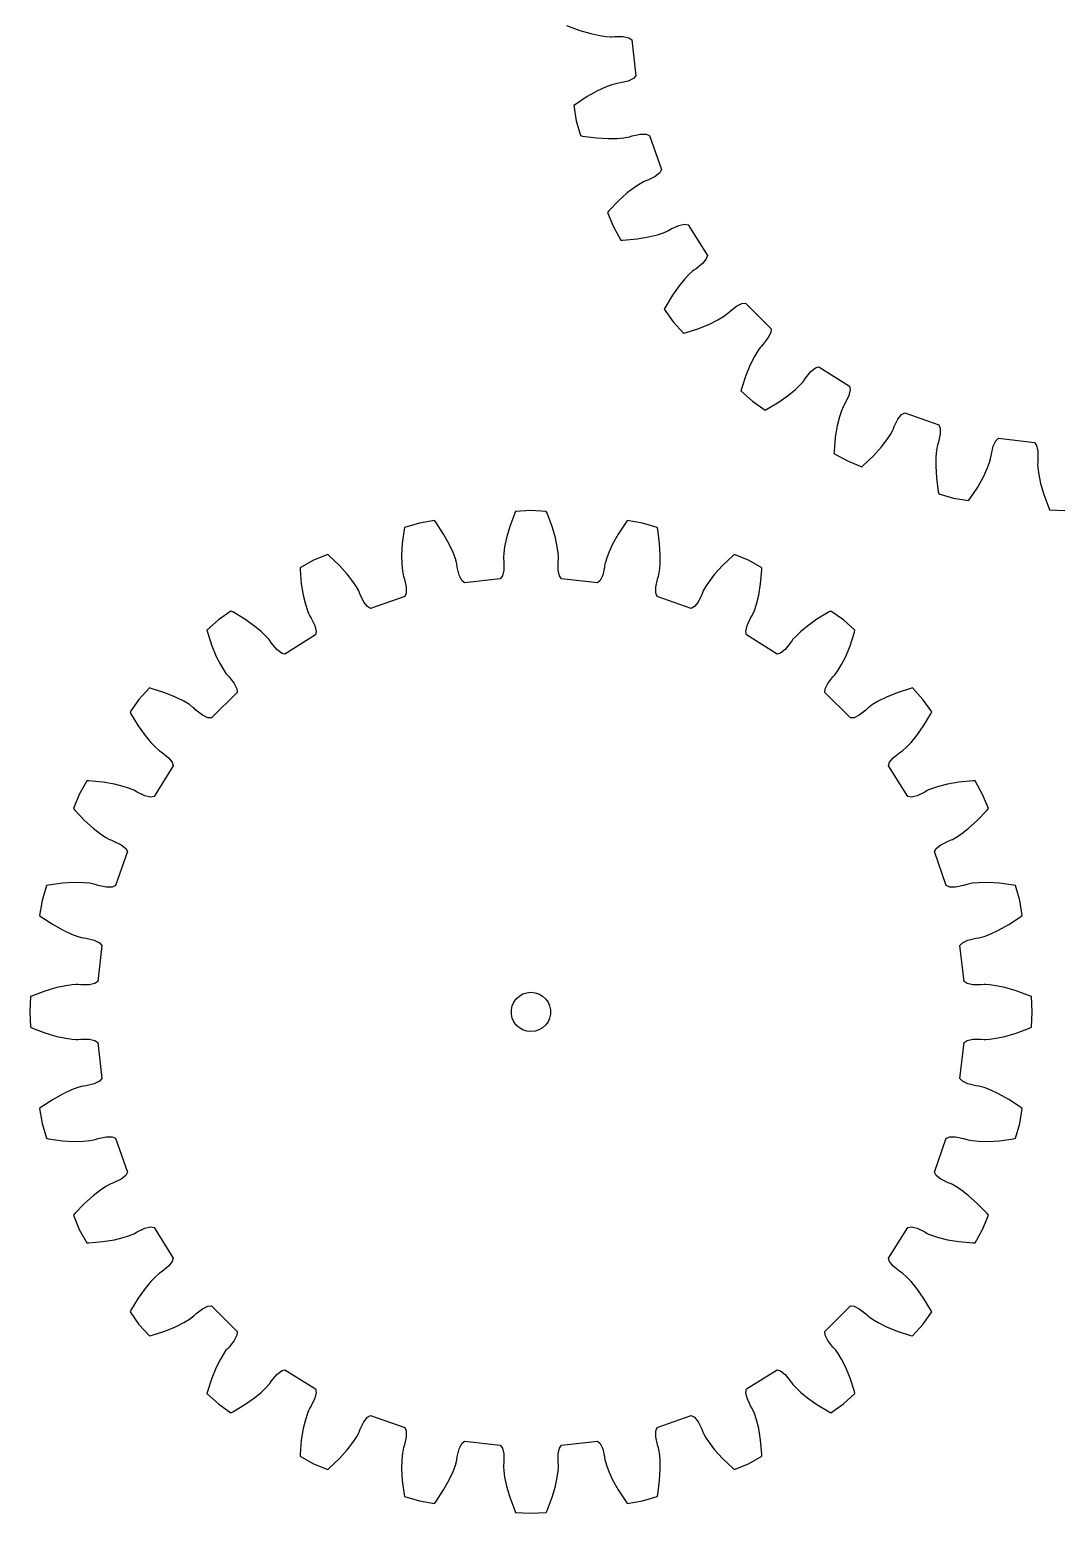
# Model space of a CAD drawing. Extents: x 0 to 158, y 0 to 229.
# Drawn here: x 0 to 78.3, y 0 to 113 of the extents above; entities that cross this region are included whole.
import ezdxf

# ---------------------------------------------------------------- set-up
doc = ezdxf.new("R2010")
doc.units = 0

msp = doc.modelspace()

# ---------------------------------------------------------------- linework, layer by layer
for p, q in [((40.9, 113.35), (41.92, 112.98)), ((41.92, 112.98), (42.77, 112.73)), ((42.77, 112.73), (43.45, 112.59)), ((43.45, 112.59), (43.94, 112.52)), ((43.94, 112.52), (44.25, 112.5)), ((44.25, 112.5), (44.37, 112.5)), ((44.37, 112.5), (44.6, 112.52)), ((44.6, 112.52), (45.23, 112.52)), ((45.23, 112.52), (45.66, 112.42)), ((45.66, 112.42), (45.89, 112.26)), ((45.89, 112.26), (46.2, 109.52)), ((43.89, 108.66), (43.26, 108.37)), ((44.36, 108.84), (43.89, 108.66)), ((44.66, 108.92), (44.36, 108.84)), ((44.77, 108.94), (44.66, 108.92)), ((45, 108.98), (44.77, 108.94)), ((45.61, 109.12), (45, 108.98)), ((46.01, 109.32), (45.61, 109.12)), ((46.2, 109.52), (46.01, 109.32)), ((42.48, 107.94), (41.58, 107.34)), ((43.26, 108.37), (42.48, 107.94)), ((41.58, 107.34), (41.46, 107.25)), ((41.46, 107.25), (41.65, 106.09)), ((41.65, 106.09), (41.98, 104.96)), ((41.98, 104.96), (42.13, 104.93)), ((42.13, 104.93), (43.2, 104.79)), ((43.2, 104.79), (44.09, 104.74)), ((44.09, 104.74), (44.78, 104.75)), ((44.78, 104.75), (45.28, 104.79)), ((45.28, 104.79), (45.59, 104.84)), ((45.59, 104.84), (45.7, 104.87)), ((45.7, 104.87), (45.92, 104.94)), ((45.92, 104.94), (46.54, 105.08)), ((46.54, 105.08), (46.98, 105.08)), ((46.98, 105.08), (47.24, 104.97)), ((47.24, 104.97), (48.15, 102.38)), ((47.66, 101.85), (47.1, 101.57)), ((48.01, 102.13), (47.66, 101.85)), ((48.15, 102.38), (48.01, 102.13)), ((46.09, 101.02), (45.54, 100.6)), ((46.51, 101.3), (46.09, 101.02)), ((46.78, 101.44), (46.51, 101.3)), ((46.88, 101.49), (46.78, 101.44)), ((47.1, 101.57), (46.88, 101.49)), ((44.88, 100), (44.13, 99.22)), ((45.54, 100.6), (44.88, 100)), ((44.13, 99.22), (44.03, 99.1)), ((44.03, 99.1), (44.48, 98.02)), ((44.48, 98.02), (45.05, 96.99)), ((46.28, 97.09), (47.15, 97.24)), ((47.15, 97.24), (47.83, 97.4)), ((47.83, 97.4), (48.31, 97.56)), ((48.31, 97.56), (48.59, 97.68)), ((48.59, 97.68), (48.69, 97.73)), ((48.69, 97.73), (48.89, 97.85)), ((48.89, 97.85), (49.46, 98.12)), ((49.46, 98.12), (49.9, 98.22)), ((49.9, 98.22), (50.17, 98.17)), ((50.17, 98.17), (51.64, 95.84)), ((45.05, 96.99), (45.2, 96.99)), ((45.2, 96.99), (46.28, 97.09)), ((51.28, 95.22), (50.79, 94.82)), ((51.56, 95.57), (51.28, 95.22)), ((51.64, 95.84), (51.56, 95.57)), ((49.93, 94.06), (49.49, 93.52)), ((50.28, 94.42), (49.93, 94.06)), ((50.51, 94.63), (50.28, 94.42)), ((50.6, 94.7), (50.51, 94.63)), ((50.79, 94.82), (50.6, 94.7)), ((48.98, 92.8), (48.42, 91.87)), ((49.49, 93.52), (48.98, 92.8)), ((48.42, 91.87), (48.35, 91.73)), ((48.35, 91.73), (49.03, 90.78)), ((53.2, 91.43), (53.37, 91.59)), ((53.37, 91.59), (53.87, 91.98)), ((53.87, 91.98), (54.27, 92.17)), ((54.27, 92.17), (54.55, 92.19)), ((54.55, 92.19), (56.49, 90.25)), ((49.03, 90.78), (49.81, 89.9)), ((50.99, 90.27), (51.81, 90.61)), ((51.81, 90.61), (52.43, 90.92)), ((52.43, 90.92), (52.86, 91.18)), ((52.86, 91.18), (53.11, 91.36)), ((53.11, 91.36), (53.2, 91.43)), ((49.81, 89.9), (49.96, 89.94)), ((49.96, 89.94), (50.99, 90.27)), ((56.28, 89.57), (55.89, 89.07)), ((56.48, 89.97), (56.28, 89.57)), ((56.49, 90.25), (56.48, 89.97)), ((55.48, 88.56), (55.23, 88.13)), ((55.66, 88.81), (55.48, 88.56)), ((55.73, 88.9), (55.66, 88.81)), ((55.89, 89.07), (55.73, 88.9)), ((54.91, 87.51), (54.58, 86.69)), ((55.23, 88.13), (54.91, 87.51)), ((59.53, 86.98), (59.88, 87.26)), ((59.88, 87.26), (60.14, 87.34)), ((60.14, 87.34), (62.47, 85.87)), ((54.58, 86.69), (54.24, 85.66)), ((58.36, 85.63), (58.72, 85.97)), ((58.72, 85.97), (58.93, 86.2)), ((58.93, 86.2), (59, 86.29)), ((59, 86.29), (59.13, 86.49)), ((59.13, 86.49), (59.53, 86.98)), ((54.24, 85.66), (54.2, 85.51)), ((54.2, 85.51), (55.08, 84.73)), ((57.1, 84.67), (57.83, 85.19)), ((57.83, 85.19), (58.36, 85.63)), ((62.42, 85.16), (62.15, 84.59)), ((62.52, 85.6), (62.42, 85.16)), ((62.47, 85.87), (62.52, 85.6)), ((55.08, 84.73), (56.04, 84.05)), ((56.04, 84.05), (56.17, 84.12)), ((56.17, 84.12), (57.1, 84.67)), ((61.86, 84), (61.71, 83.53)), ((61.98, 84.29), (61.86, 84)), ((62.03, 84.39), (61.98, 84.29)), ((62.15, 84.59), (62.03, 84.39)), ((66.16, 83.36), (66.43, 83.71)), ((66.43, 83.71), (66.68, 83.85)), ((66.68, 83.85), (69.28, 82.94)), ((61.54, 82.85), (61.39, 81.98)), ((61.71, 83.53), (61.54, 82.85)), ((65.75, 82.47), (65.79, 82.58)), ((65.79, 82.58), (65.88, 82.79)), ((65.88, 82.79), (66.16, 83.36)), ((69.28, 82.94), (69.38, 82.68)), ((69.38, 82.68), (69.38, 82.23)), ((61.39, 81.98), (61.3, 80.9)), ((64.9, 81.24), (65.32, 81.79)), ((65.32, 81.79), (65.6, 82.2)), ((65.6, 82.2), (65.75, 82.47)), ((69.17, 81.39), (69.15, 81.28)), ((69.25, 81.62), (69.17, 81.39)), ((69.38, 82.23), (69.25, 81.62)), ((73.43, 81.31), (73.62, 81.71)), ((73.62, 81.71), (73.83, 81.9)), ((73.83, 81.9), (76.56, 81.59)), ((76.56, 81.59), (76.72, 81.36)), ((61.3, 80.9), (61.29, 80.74)), ((61.29, 80.74), (62.32, 80.18)), ((63.52, 79.83), (64.31, 80.57)), ((64.31, 80.57), (64.9, 81.24)), ((69.05, 80.48), (69.04, 79.79)), ((69.1, 80.98), (69.05, 80.48)), ((69.15, 81.28), (69.1, 80.98)), ((73.14, 80.06), (73.22, 80.35)), ((73.22, 80.35), (73.25, 80.46)), ((73.25, 80.46), (73.28, 80.7)), ((73.28, 80.7), (73.43, 81.31)), ((76.72, 81.36), (76.82, 80.93)), ((76.83, 80.3), (76.81, 80.06)), ((76.82, 80.93), (76.83, 80.3)), ((62.32, 80.18), (63.41, 79.73)), ((63.41, 79.73), (63.52, 79.83)), ((69.04, 79.79), (69.09, 78.9)), ((72.67, 78.96), (72.96, 79.59)), ((72.96, 79.59), (73.14, 80.06)), ((76.81, 80.06), (76.8, 79.95)), ((76.8, 79.95), (76.82, 79.64)), ((76.82, 79.64), (76.89, 79.15)), ((76.89, 79.15), (77.03, 78.47)), ((69.09, 78.9), (69.23, 77.83)), ((71.65, 77.28), (72.24, 78.18)), ((72.24, 78.18), (72.67, 78.96)), ((77.03, 78.47), (77.28, 77.61)), ((69.23, 77.83), (69.27, 77.68)), ((69.27, 77.68), (70.39, 77.35)), ((70.39, 77.35), (71.55, 77.16)), ((71.55, 77.16), (71.65, 77.28)), ((77.28, 77.61), (77.66, 76.6)), ((36.96, 76.19), (36.58, 75.18)), ((37.03, 76.33), (36.96, 76.19)), ((38.2, 76.39), (37.03, 76.33)), ((39.37, 76.33), (38.2, 76.39)), ((39.43, 76.19), (39.37, 76.33)), ((39.81, 75.18), (39.43, 76.19)), ((77.66, 76.6), (77.72, 76.46)), ((77.72, 76.46), (78.89, 76.39)), ((28.54, 74.96), (28.39, 73.89)), ((28.57, 75.11), (28.54, 74.96)), ((29.7, 75.44), (28.57, 75.11)), ((30.85, 75.63), (29.7, 75.44)), ((30.95, 75.51), (30.85, 75.63)), ((31.54, 74.61), (30.95, 75.51)), ((31.97, 73.83), (31.54, 74.61)), ((36.58, 75.18), (36.33, 74.32)), ((40.06, 74.32), (39.81, 75.18)), ((44.85, 74.61), (44.42, 73.83)), ((45.45, 75.51), (44.85, 74.61)), ((45.54, 75.63), (45.45, 75.51)), ((46.7, 75.44), (45.54, 75.63)), ((47.82, 75.11), (46.7, 75.44)), ((47.86, 74.96), (47.82, 75.11)), ((48, 73.89), (47.86, 74.96)), ((28.39, 73.89), (28.34, 73)), ((32.27, 73.2), (31.97, 73.83)), ((36.19, 73.64), (36.12, 73.15)), ((36.33, 74.32), (36.19, 73.64)), ((40.2, 73.64), (40.06, 74.32)), ((40.27, 73.15), (40.2, 73.64)), ((44.42, 73.83), (44.13, 73.2)), ((48.05, 73), (48, 73.89)), ((21.62, 72.61), (20.6, 72.04)), ((22.71, 73.06), (21.62, 72.61)), ((22.83, 72.96), (22.71, 73.06)), ((23.61, 72.21), (22.83, 72.96)), ((28.34, 73), (28.35, 72.31)), ((32.44, 72.73), (32.27, 73.2)), ((32.53, 72.44), (32.44, 72.73)), ((32.55, 72.33), (32.53, 72.44)), ((36.12, 73.15), (36.11, 72.84)), ((36.11, 72.84), (36.11, 72.73)), ((36.11, 72.73), (36.13, 72.49)), ((36.13, 72.49), (36.12, 71.86)), ((40.26, 72.49), (40.29, 72.73)), ((40.27, 71.86), (40.26, 72.49)), ((40.29, 72.84), (40.27, 73.15)), ((40.29, 72.73), (40.29, 72.84)), ((43.87, 72.44), (43.84, 72.33)), ((43.95, 72.73), (43.87, 72.44)), ((44.13, 73.2), (43.95, 72.73)), ((48.04, 72.31), (48.05, 73)), ((53.57, 72.96), (52.79, 72.21)), ((53.69, 73.06), (53.57, 72.96)), ((54.77, 72.61), (53.69, 73.06)), ((55.8, 72.04), (54.77, 72.61)), ((20.6, 72.04), (20.6, 71.89)), ((20.6, 71.89), (20.7, 70.81)), ((24.2, 71.55), (23.61, 72.21)), ((24.63, 71), (24.2, 71.55)), ((28.35, 72.31), (28.4, 71.81)), ((28.4, 71.81), (28.45, 71.51)), ((28.45, 71.51), (28.48, 71.4)), ((28.48, 71.4), (28.55, 71.17)), ((32.58, 72.09), (32.55, 72.33)), ((32.73, 71.48), (32.58, 72.09)), ((32.92, 71.08), (32.73, 71.48)), ((36.02, 71.43), (35.86, 71.2)), ((36.12, 71.86), (36.02, 71.43)), ((40.37, 71.43), (40.27, 71.86)), ((40.53, 71.2), (40.37, 71.43)), ((43.67, 71.48), (43.47, 71.08)), ((43.81, 72.09), (43.67, 71.48)), ((43.84, 72.33), (43.81, 72.09)), ((47.84, 71.17), (47.92, 71.4)), ((47.92, 71.4), (47.94, 71.51)), ((47.94, 71.51), (48, 71.81)), ((48, 71.81), (48.04, 72.31)), ((52.19, 71.55), (51.77, 71)), ((52.79, 72.21), (52.19, 71.55)), ((55.7, 70.81), (55.8, 71.89)), ((55.8, 71.89), (55.8, 72.04)), ((20.7, 70.81), (20.84, 69.94)), ((24.9, 70.58), (24.63, 71)), ((25.05, 70.32), (24.9, 70.58)), ((25.1, 70.21), (25.05, 70.32)), ((25.18, 69.99), (25.1, 70.21)), ((28.55, 71.17), (28.68, 70.56)), ((28.68, 70.11), (28.58, 69.85)), ((28.68, 70.56), (28.68, 70.11)), ((33.13, 70.89), (32.92, 71.08)), ((35.86, 71.2), (33.13, 70.89)), ((43.27, 70.89), (40.53, 71.2)), ((43.47, 71.08), (43.27, 70.89)), ((47.71, 70.56), (47.84, 71.17)), ((47.71, 70.11), (47.71, 70.56)), ((47.82, 69.85), (47.71, 70.11)), ((51.3, 70.21), (51.21, 69.99)), ((51.34, 70.32), (51.3, 70.21)), ((51.49, 70.58), (51.34, 70.32)), ((51.77, 71), (51.49, 70.58)), ((55.55, 69.94), (55.7, 70.81)), ((20.84, 69.94), (21.01, 69.26)), ((21.01, 69.26), (21.17, 68.79)), ((25.46, 69.43), (25.18, 69.99)), ((25.74, 69.08), (25.46, 69.43)), ((25.98, 68.94), (25.74, 69.08)), ((28.58, 69.85), (25.98, 68.94)), ((50.41, 68.94), (47.82, 69.85)), ((50.66, 69.08), (50.41, 68.94)), ((50.93, 69.43), (50.66, 69.08)), ((51.21, 69.99), (50.93, 69.43)), ((55.23, 68.79), (55.38, 69.26)), ((55.38, 69.26), (55.55, 69.94)), ((14.38, 68.06), (13.51, 67.28)), ((15.34, 68.74), (14.38, 68.06)), ((15.48, 68.67), (15.34, 68.74)), ((16.4, 68.12), (15.48, 68.67)), ((17.13, 67.6), (16.4, 68.12)), ((21.17, 68.79), (21.28, 68.5)), ((21.28, 68.5), (21.33, 68.4)), ((21.33, 68.4), (21.45, 68.2)), ((21.45, 68.2), (21.72, 67.63)), ((54.67, 67.63), (54.94, 68.2)), ((54.94, 68.2), (55.06, 68.4)), ((55.06, 68.4), (55.11, 68.5)), ((55.11, 68.5), (55.23, 68.79)), ((59.99, 68.12), (59.26, 67.6)), ((60.92, 68.67), (59.99, 68.12)), ((61.06, 68.74), (60.92, 68.67)), ((62.01, 68.06), (61.06, 68.74)), ((62.89, 67.28), (62.01, 68.06)), ((13.51, 67.28), (13.54, 67.13)), ((13.54, 67.13), (13.88, 66.1)), ((17.67, 67.16), (17.13, 67.6)), ((18.03, 66.81), (17.67, 67.16)), ((18.23, 66.59), (18.03, 66.81)), ((21.78, 66.92), (19.45, 65.45)), ((21.72, 67.63), (21.82, 67.19)), ((21.82, 67.19), (21.78, 66.92)), ((54.57, 67.19), (54.67, 67.63)), ((54.62, 66.92), (54.57, 67.19)), ((56.95, 65.45), (54.62, 66.92)), ((58.37, 66.81), (58.16, 66.59)), ((58.73, 67.16), (58.37, 66.81)), ((59.26, 67.6), (58.73, 67.16)), ((62.52, 66.1), (62.85, 67.13)), ((62.85, 67.13), (62.89, 67.28)), ((13.88, 66.1), (14.22, 65.28)), ((18.3, 66.5), (18.23, 66.59)), ((18.43, 66.3), (18.3, 66.5)), ((18.83, 65.81), (18.43, 66.3)), ((19.18, 65.53), (18.83, 65.81)), ((57.56, 65.81), (57.22, 65.53)), ((57.96, 66.3), (57.56, 65.81)), ((58.09, 66.5), (57.96, 66.3)), ((58.16, 66.59), (58.09, 66.5)), ((62.18, 65.28), (62.52, 66.1)), ((14.22, 65.28), (14.53, 64.66)), ((14.53, 64.66), (14.79, 64.23)), ((19.45, 65.45), (19.18, 65.53)), ((57.22, 65.53), (56.95, 65.45)), ((61.61, 64.23), (61.87, 64.66)), ((61.87, 64.66), (62.18, 65.28)), ((14.79, 64.23), (14.96, 63.98)), ((14.96, 63.98), (15.04, 63.89)), ((15.04, 63.89), (15.2, 63.72)), ((15.2, 63.72), (15.59, 63.22)), ((60.81, 63.22), (61.2, 63.72)), ((61.2, 63.72), (61.36, 63.89)), ((61.36, 63.89), (61.43, 63.98)), ((61.43, 63.98), (61.61, 64.23)), ((9.12, 62.89), (8.33, 62.01)), ((9.27, 62.85), (9.12, 62.89)), ((10.29, 62.52), (9.27, 62.85)), ((11.11, 62.18), (10.29, 62.52)), ((11.74, 61.87), (11.11, 62.18)), ((15.8, 62.54), (13.85, 60.6)), ((15.59, 63.22), (15.78, 62.82)), ((15.78, 62.82), (15.8, 62.54)), ((60.6, 62.54), (60.61, 62.82)), ((62.54, 60.6), (60.6, 62.54)), ((60.61, 62.82), (60.81, 63.22)), ((65.28, 62.18), (64.66, 61.87)), ((66.1, 62.52), (65.28, 62.18)), ((67.13, 62.85), (66.1, 62.52)), ((67.28, 62.89), (67.13, 62.85)), ((68.06, 62.01), (67.28, 62.89)), ((8.33, 62.01), (7.65, 61.06)), ((7.65, 61.06), (7.72, 60.92)), ((12.17, 61.61), (11.74, 61.87)), ((12.42, 61.43), (12.17, 61.61)), ((12.5, 61.36), (12.42, 61.43)), ((12.67, 61.2), (12.5, 61.36)), ((13.17, 60.81), (12.67, 61.2)), ((63.72, 61.2), (63.22, 60.81)), ((63.89, 61.36), (63.72, 61.2)), ((63.98, 61.43), (63.89, 61.36)), ((64.23, 61.61), (63.98, 61.43)), ((64.66, 61.87), (64.23, 61.61)), ((68.74, 61.06), (68.06, 62.01)), ((68.67, 60.92), (68.74, 61.06)), ((7.72, 60.92), (8.28, 59.99)), ((8.28, 59.99), (8.79, 59.26)), ((13.57, 60.61), (13.17, 60.81)), ((13.85, 60.6), (13.57, 60.61)), ((62.82, 60.61), (62.54, 60.6)), ((63.22, 60.81), (62.82, 60.61)), ((67.6, 59.26), (68.12, 59.99)), ((68.12, 59.99), (68.67, 60.92)), ((8.79, 59.26), (9.23, 58.73)), ((67.16, 58.73), (67.6, 59.26)), ((9.23, 58.73), (9.58, 58.37)), ((9.58, 58.37), (9.81, 58.16)), ((9.81, 58.16), (9.9, 58.09)), ((9.9, 58.09), (10.09, 57.96)), ((10.09, 57.96), (10.58, 57.56)), ((65.81, 57.56), (66.3, 57.96)), ((66.3, 57.96), (66.5, 58.09)), ((66.5, 58.09), (66.59, 58.16)), ((66.59, 58.16), (66.81, 58.37)), ((66.81, 58.37), (67.16, 58.73)), ((10.94, 56.95), (9.48, 54.62)), ((10.58, 57.56), (10.86, 57.22)), ((10.86, 57.22), (10.94, 56.95)), ((65.45, 56.95), (65.53, 57.22)), ((66.92, 54.62), (65.45, 56.95)), ((65.53, 57.22), (65.81, 57.56)), ((4.35, 55.8), (3.78, 54.77)), ((4.5, 55.8), (4.35, 55.8)), ((5.58, 55.7), (4.5, 55.8)), ((6.46, 55.55), (5.58, 55.7)), ((7.13, 55.38), (6.46, 55.55)), ((69.94, 55.55), (69.26, 55.38)), ((70.81, 55.7), (69.94, 55.55)), ((71.89, 55.8), (70.81, 55.7)), ((72.04, 55.8), (71.89, 55.8)), ((72.61, 54.77), (72.04, 55.8)), ((3.78, 54.77), (3.33, 53.69)), ((7.61, 55.23), (7.13, 55.38)), ((7.89, 55.11), (7.61, 55.23)), ((7.99, 55.06), (7.89, 55.11)), ((8.19, 54.94), (7.99, 55.06)), ((8.77, 54.67), (8.19, 54.94)), ((9.2, 54.57), (8.77, 54.67)), ((9.48, 54.62), (9.2, 54.57)), ((67.19, 54.57), (66.92, 54.62)), ((67.63, 54.67), (67.19, 54.57)), ((68.2, 54.94), (67.63, 54.67)), ((68.4, 55.06), (68.2, 54.94)), ((68.5, 55.11), (68.4, 55.06)), ((68.79, 55.23), (68.5, 55.11)), ((69.26, 55.38), (68.79, 55.23)), ((73.06, 53.69), (72.61, 54.77)), ((3.33, 53.69), (3.43, 53.57)), ((3.43, 53.57), (4.18, 52.79)), ((72.21, 52.79), (72.96, 53.57)), ((72.96, 53.57), (73.06, 53.69)), ((4.18, 52.79), (4.84, 52.19)), ((4.84, 52.19), (5.39, 51.77)), ((71, 51.77), (71.55, 52.19)), ((71.55, 52.19), (72.21, 52.79)), ((5.39, 51.77), (5.81, 51.49)), ((5.81, 51.49), (6.08, 51.34)), ((6.08, 51.34), (6.18, 51.3)), ((6.18, 51.3), (6.4, 51.21)), ((6.4, 51.21), (6.97, 50.93)), ((6.97, 50.93), (7.32, 50.66)), ((69.08, 50.66), (69.43, 50.93)), ((69.43, 50.93), (69.99, 51.21)), ((69.99, 51.21), (70.21, 51.3)), ((70.21, 51.3), (70.32, 51.34)), ((70.32, 51.34), (70.58, 51.49)), ((70.58, 51.49), (71, 51.77)), ((7.45, 50.41), (6.54, 47.82)), ((7.32, 50.66), (7.45, 50.41)), ((68.94, 50.41), (69.08, 50.66)), ((69.85, 47.82), (68.94, 50.41)), ((1.28, 47.82), (0.96, 46.7)), ((1.43, 47.86), (1.28, 47.82)), ((2.51, 48), (1.43, 47.86)), ((3.39, 48.05), (2.51, 48)), ((4.09, 48.04), (3.39, 48.05)), ((4.59, 48), (4.09, 48.04)), ((4.89, 47.94), (4.59, 48)), ((5, 47.92), (4.89, 47.94)), ((5.22, 47.84), (5, 47.92)), ((5.84, 47.71), (5.22, 47.84)), ((6.28, 47.71), (5.84, 47.71)), ((6.54, 47.82), (6.28, 47.71)), ((70.11, 47.71), (69.85, 47.82)), ((70.56, 47.71), (70.11, 47.71)), ((71.17, 47.84), (70.56, 47.71)), ((71.4, 47.92), (71.17, 47.84)), ((71.51, 47.94), (71.4, 47.92)), ((71.81, 48), (71.51, 47.94)), ((72.31, 48.04), (71.81, 48)), ((73, 48.05), (72.31, 48.04)), ((73.89, 48), (73, 48.05)), ((74.96, 47.86), (73.89, 48)), ((75.11, 47.82), (74.96, 47.86)), ((75.44, 46.7), (75.11, 47.82)), ((0.96, 46.7), (0.76, 45.54)), ((75.63, 45.54), (75.44, 46.7)), ((0.76, 45.54), (0.88, 45.45)), ((0.88, 45.45), (1.79, 44.85)), ((74.61, 44.85), (75.51, 45.45)), ((75.51, 45.45), (75.63, 45.54)), ((1.79, 44.85), (2.56, 44.42)), ((2.56, 44.42), (3.19, 44.13)), ((3.19, 44.13), (3.66, 43.95)), ((72.73, 43.95), (73.2, 44.13)), ((73.2, 44.13), (73.83, 44.42)), ((73.83, 44.42), (74.61, 44.85)), ((3.66, 43.95), (3.96, 43.87)), ((3.96, 43.87), (4.07, 43.84)), ((4.07, 43.84), (4.3, 43.81)), ((4.3, 43.81), (4.92, 43.67)), ((4.92, 43.67), (5.32, 43.47)), ((5.5, 43.27), (5.2, 40.53)), ((5.32, 43.47), (5.5, 43.27)), ((70.89, 43.27), (71.08, 43.47)), ((71.2, 40.53), (70.89, 43.27)), ((71.08, 43.47), (71.48, 43.67)), ((71.48, 43.67), (72.09, 43.81)), ((72.09, 43.81), (72.33, 43.84)), ((72.33, 43.84), (72.44, 43.87)), ((72.44, 43.87), (72.73, 43.95)), ((1.22, 39.81), (0.21, 39.43)), ((2.07, 40.06), (1.22, 39.81)), ((2.75, 40.2), (2.07, 40.06)), ((3.25, 40.27), (2.75, 40.2)), ((3.55, 40.29), (3.25, 40.27)), ((3.67, 40.29), (3.55, 40.29)), ((3.9, 40.26), (3.67, 40.29)), ((4.53, 40.27), (3.9, 40.26)), ((4.97, 40.37), (4.53, 40.27)), ((5.2, 40.53), (4.97, 40.37)), ((37.32, 39.41), (37.59, 39.57)), ((37.59, 39.57), (37.89, 39.66)), ((37.89, 39.66), (38.2, 39.7)), ((38.2, 39.7), (38.51, 39.66)), ((38.51, 39.66), (38.81, 39.57)), ((38.81, 39.57), (39.08, 39.41)), ((71.43, 40.37), (71.2, 40.53)), ((71.86, 40.27), (71.43, 40.37)), ((72.49, 40.26), (71.86, 40.27)), ((72.73, 40.29), (72.49, 40.26)), ((72.84, 40.29), (72.73, 40.29)), ((73.15, 40.27), (72.84, 40.29)), ((73.64, 40.2), (73.15, 40.27)), ((74.32, 40.06), (73.64, 40.2)), ((75.18, 39.81), (74.32, 40.06)), ((76.19, 39.43), (75.18, 39.81)), ((0.07, 39.37), (0, 38.2)), ((0.21, 39.43), (0.07, 39.37)), ((36.71, 38.35), (36.77, 38.66)), ((36.77, 38.66), (36.9, 38.95)), ((36.9, 38.95), (37.08, 39.2)), ((37.08, 39.2), (37.32, 39.41)), ((39.08, 39.41), (39.31, 39.2)), ((39.31, 39.2), (39.5, 38.95)), ((39.5, 38.95), (39.62, 38.66)), ((39.62, 38.66), (39.69, 38.35)), ((76.33, 39.37), (76.19, 39.43)), ((76.39, 38.2), (76.33, 39.37)), ((0, 38.2), (0.07, 37.03)), ((36.71, 38.04), (36.71, 38.35)), ((36.77, 37.73), (36.71, 38.04)), ((36.9, 37.45), (36.77, 37.73)), ((37.08, 37.19), (36.9, 37.45)), ((39.5, 37.45), (39.31, 37.19)), ((39.62, 37.73), (39.5, 37.45)), ((39.69, 38.04), (39.62, 37.73)), ((39.69, 38.35), (39.69, 38.04)), ((76.33, 37.03), (76.39, 38.2)), ((0.07, 37.03), (0.21, 36.96)), ((0.21, 36.96), (1.22, 36.58)), ((1.22, 36.58), (2.07, 36.33)), ((2.07, 36.33), (2.75, 36.19)), ((2.75, 36.19), (3.25, 36.12)), ((37.32, 36.98), (37.08, 37.19)), ((37.59, 36.83), (37.32, 36.98)), ((37.89, 36.73), (37.59, 36.83)), ((38.2, 36.7), (37.89, 36.73)), ((38.51, 36.73), (38.2, 36.7)), ((38.81, 36.83), (38.51, 36.73)), ((39.08, 36.98), (38.81, 36.83)), ((39.31, 37.19), (39.08, 36.98)), ((73.15, 36.12), (73.64, 36.19)), ((73.64, 36.19), (74.32, 36.33)), ((74.32, 36.33), (75.18, 36.58)), ((75.18, 36.58), (76.19, 36.96)), ((76.19, 36.96), (76.33, 37.03)), ((3.25, 36.12), (3.55, 36.11)), ((3.55, 36.11), (3.67, 36.11)), ((3.67, 36.11), (3.9, 36.13)), ((3.9, 36.13), (4.53, 36.12)), ((4.53, 36.12), (4.97, 36.02)), ((4.97, 36.02), (5.2, 35.86)), ((5.2, 35.86), (5.5, 33.13)), ((70.89, 33.13), (71.2, 35.86)), ((71.2, 35.86), (71.43, 36.02)), ((71.43, 36.02), (71.86, 36.12)), ((71.86, 36.12), (72.49, 36.13)), ((72.49, 36.13), (72.73, 36.11)), ((72.73, 36.11), (72.84, 36.11)), ((72.84, 36.11), (73.15, 36.12)), ((5.32, 32.92), (4.92, 32.73)), ((5.5, 33.13), (5.32, 32.92)), ((71.08, 32.92), (70.89, 33.13)), ((71.48, 32.73), (71.08, 32.92)), ((2.56, 31.97), (1.79, 31.54)), ((3.19, 32.27), (2.56, 31.97)), ((3.66, 32.44), (3.19, 32.27)), ((3.96, 32.53), (3.66, 32.44)), ((4.07, 32.55), (3.96, 32.53)), ((4.3, 32.58), (4.07, 32.55)), ((4.92, 32.73), (4.3, 32.58)), ((72.09, 32.58), (71.48, 32.73)), ((72.33, 32.55), (72.09, 32.58)), ((72.44, 32.53), (72.33, 32.55)), ((72.73, 32.44), (72.44, 32.53)), ((73.2, 32.27), (72.73, 32.44)), ((73.83, 31.97), (73.2, 32.27)), ((74.61, 31.54), (73.83, 31.97)), ((0.88, 30.95), (0.76, 30.85)), ((0.76, 30.85), (0.96, 29.7)), ((1.79, 31.54), (0.88, 30.95)), ((75.51, 30.95), (74.61, 31.54)), ((75.44, 29.7), (75.63, 30.85)), ((75.63, 30.85), (75.51, 30.95)), ((0.96, 29.7), (1.28, 28.57)), ((75.11, 28.57), (75.44, 29.7)), ((1.28, 28.57), (1.43, 28.54)), ((1.43, 28.54), (2.51, 28.39)), ((2.51, 28.39), (3.39, 28.34)), ((3.39, 28.34), (4.09, 28.35)), ((4.09, 28.35), (4.59, 28.4)), ((4.59, 28.4), (4.89, 28.45)), ((4.89, 28.45), (5, 28.48)), ((5, 28.48), (5.22, 28.55)), ((5.22, 28.55), (5.84, 28.68)), ((5.84, 28.68), (6.28, 28.68)), ((6.28, 28.68), (6.54, 28.58)), ((6.54, 28.58), (7.45, 25.98)), ((68.94, 25.98), (69.85, 28.58)), ((69.85, 28.58), (70.11, 28.68)), ((70.11, 28.68), (70.56, 28.68)), ((70.56, 28.68), (71.17, 28.55)), ((71.17, 28.55), (71.4, 28.48)), ((71.4, 28.48), (71.51, 28.45)), ((71.51, 28.45), (71.81, 28.4)), ((71.81, 28.4), (72.31, 28.35)), ((72.31, 28.35), (73, 28.34)), ((73, 28.34), (73.89, 28.39)), ((73.89, 28.39), (74.96, 28.54)), ((74.96, 28.54), (75.11, 28.57)), ((5.81, 24.9), (5.39, 24.63)), ((6.08, 25.05), (5.81, 24.9)), ((6.18, 25.1), (6.08, 25.05)), ((6.4, 25.18), (6.18, 25.1)), ((6.97, 25.46), (6.4, 25.18)), ((7.32, 25.74), (6.97, 25.46)), ((7.45, 25.98), (7.32, 25.74)), ((69.08, 25.74), (68.94, 25.98)), ((69.43, 25.46), (69.08, 25.74)), ((69.99, 25.18), (69.43, 25.46)), ((70.21, 25.1), (69.99, 25.18)), ((70.32, 25.05), (70.21, 25.1)), ((70.58, 24.9), (70.32, 25.05)), ((71, 24.63), (70.58, 24.9)), ((4.84, 24.2), (4.18, 23.61)), ((5.39, 24.63), (4.84, 24.2)), ((71.55, 24.2), (71, 24.63)), ((72.21, 23.61), (71.55, 24.2)), ((3.43, 22.83), (3.33, 22.71)), ((3.33, 22.71), (3.78, 21.62)), ((4.18, 23.61), (3.43, 22.83)), ((72.96, 22.83), (72.21, 23.61)), ((72.61, 21.62), (73.06, 22.71)), ((73.06, 22.71), (72.96, 22.83)), ((3.78, 21.62), (4.35, 20.6)), ((8.19, 21.45), (8.77, 21.72)), ((8.77, 21.72), (9.2, 21.82)), ((9.2, 21.82), (9.48, 21.78)), ((9.48, 21.78), (10.94, 19.45)), ((65.45, 19.45), (66.92, 21.78)), ((66.92, 21.78), (67.19, 21.82)), ((67.19, 21.82), (67.63, 21.72)), ((67.63, 21.72), (68.2, 21.45)), ((72.04, 20.6), (72.61, 21.62)), ((4.35, 20.6), (4.5, 20.6)), ((4.5, 20.6), (5.58, 20.7)), ((5.58, 20.7), (6.46, 20.84)), ((6.46, 20.84), (7.13, 21.01)), ((7.13, 21.01), (7.61, 21.17)), ((7.61, 21.17), (7.89, 21.28)), ((7.89, 21.28), (7.99, 21.33)), ((7.99, 21.33), (8.19, 21.45)), ((68.2, 21.45), (68.4, 21.33)), ((68.4, 21.33), (68.5, 21.28)), ((68.5, 21.28), (68.79, 21.17)), ((68.79, 21.17), (69.26, 21.01)), ((69.26, 21.01), (69.94, 20.84)), ((69.94, 20.84), (70.81, 20.7)), ((70.81, 20.7), (71.89, 20.6)), ((71.89, 20.6), (72.04, 20.6)), ((10.94, 19.45), (10.86, 19.18)), ((65.53, 19.18), (65.45, 19.45)), ((9.81, 18.23), (9.58, 18.03)), ((9.9, 18.3), (9.81, 18.23)), ((10.09, 18.43), (9.9, 18.3)), ((10.58, 18.83), (10.09, 18.43)), ((10.86, 19.18), (10.58, 18.83)), ((65.81, 18.83), (65.53, 19.18)), ((66.3, 18.43), (65.81, 18.83)), ((66.5, 18.3), (66.3, 18.43)), ((66.59, 18.23), (66.5, 18.3)), ((66.81, 18.03), (66.59, 18.23)), ((8.79, 17.13), (8.28, 16.4)), ((9.23, 17.67), (8.79, 17.13)), ((9.58, 18.03), (9.23, 17.67)), ((67.16, 17.67), (66.81, 18.03)), ((67.6, 17.13), (67.16, 17.67)), ((68.12, 16.4), (67.6, 17.13)), ((8.28, 16.4), (7.72, 15.48)), ((68.67, 15.48), (68.12, 16.4)), ((7.72, 15.48), (7.65, 15.34)), ((7.65, 15.34), (8.33, 14.38)), ((11.74, 14.53), (12.17, 14.79)), ((12.17, 14.79), (12.42, 14.96)), ((12.42, 14.96), (12.5, 15.04)), ((12.5, 15.04), (12.67, 15.2)), ((12.67, 15.2), (13.17, 15.59)), ((13.17, 15.59), (13.57, 15.78)), ((13.57, 15.78), (13.85, 15.8)), ((13.85, 15.8), (15.8, 13.85)), ((60.6, 13.85), (62.54, 15.8)), ((62.54, 15.8), (62.82, 15.78)), ((62.82, 15.78), (63.22, 15.59)), ((63.22, 15.59), (63.72, 15.2)), ((63.72, 15.2), (63.89, 15.04)), ((63.89, 15.04), (63.98, 14.96)), ((63.98, 14.96), (64.23, 14.79)), ((64.23, 14.79), (64.66, 14.53)), ((68.06, 14.38), (68.74, 15.34)), ((68.74, 15.34), (68.67, 15.48)), ((8.33, 14.38), (9.12, 13.51)), ((9.27, 13.54), (10.29, 13.88)), ((10.29, 13.88), (11.11, 14.22)), ((11.11, 14.22), (11.74, 14.53)), ((15.78, 13.57), (15.59, 13.17)), ((15.8, 13.85), (15.78, 13.57)), ((60.61, 13.57), (60.6, 13.85)), ((60.81, 13.17), (60.61, 13.57)), ((64.66, 14.53), (65.28, 14.22)), ((65.28, 14.22), (66.1, 13.88)), ((66.1, 13.88), (67.13, 13.54)), ((67.28, 13.51), (68.06, 14.38)), ((9.12, 13.51), (9.27, 13.54)), ((15.04, 12.5), (14.96, 12.42)), ((15.2, 12.67), (15.04, 12.5)), ((15.59, 13.17), (15.2, 12.67)), ((61.2, 12.67), (60.81, 13.17)), ((61.36, 12.5), (61.2, 12.67)), ((61.43, 12.42), (61.36, 12.5)), ((67.13, 13.54), (67.28, 13.51)), ((14.53, 11.74), (14.22, 11.11)), ((14.79, 12.17), (14.53, 11.74)), ((14.96, 12.42), (14.79, 12.17)), ((61.61, 12.17), (61.43, 12.42)), ((61.87, 11.74), (61.61, 12.17)), ((62.18, 11.11), (61.87, 11.74)), ((13.88, 10.29), (13.54, 9.27)), ((14.22, 11.11), (13.88, 10.29)), ((18.43, 10.09), (18.83, 10.58)), ((18.83, 10.58), (19.18, 10.86)), ((19.18, 10.86), (19.45, 10.94)), ((19.45, 10.94), (21.78, 9.48)), ((54.62, 9.48), (56.95, 10.94)), ((56.95, 10.94), (57.22, 10.86)), ((57.22, 10.86), (57.56, 10.58)), ((57.56, 10.58), (57.96, 10.09)), ((62.52, 10.29), (62.18, 11.11)), ((62.85, 9.27), (62.52, 10.29)), ((13.54, 9.27), (13.51, 9.12)), ((13.51, 9.12), (14.38, 8.33)), ((17.13, 8.79), (17.67, 9.23)), ((17.67, 9.23), (18.03, 9.58)), ((18.03, 9.58), (18.23, 9.81)), ((18.23, 9.81), (18.3, 9.9)), ((18.3, 9.9), (18.43, 10.09)), ((21.82, 9.2), (21.72, 8.77)), ((21.78, 9.48), (21.82, 9.2)), ((54.57, 9.2), (54.62, 9.48)), ((54.67, 8.77), (54.57, 9.2)), ((57.96, 10.09), (58.09, 9.9)), ((58.09, 9.9), (58.16, 9.81)), ((58.16, 9.81), (58.37, 9.58)), ((58.37, 9.58), (58.73, 9.23)), ((58.73, 9.23), (59.26, 8.79)), ((62.01, 8.33), (62.89, 9.12)), ((62.89, 9.12), (62.85, 9.27)), ((14.38, 8.33), (15.34, 7.65)), ((15.48, 7.72), (16.4, 8.28)), ((16.4, 8.28), (17.13, 8.79)), ((21.33, 7.99), (21.28, 7.89)), ((21.45, 8.19), (21.33, 7.99)), ((21.72, 8.77), (21.45, 8.19)), ((54.94, 8.19), (54.67, 8.77)), ((55.06, 7.99), (54.94, 8.19)), ((55.11, 7.89), (55.06, 7.99)), ((59.26, 8.79), (59.99, 8.28)), ((59.99, 8.28), (60.92, 7.72)), ((61.06, 7.65), (62.01, 8.33)), ((15.34, 7.65), (15.48, 7.72)), ((21.01, 7.13), (20.84, 6.46)), ((21.17, 7.61), (21.01, 7.13)), ((21.28, 7.89), (21.17, 7.61)), ((25.18, 6.4), (25.46, 6.97)), ((25.46, 6.97), (25.74, 7.32)), ((25.74, 7.32), (25.98, 7.45)), ((25.98, 7.45), (28.58, 6.54)), ((47.82, 6.54), (50.41, 7.45)), ((50.41, 7.45), (50.66, 7.32)), ((50.66, 7.32), (50.93, 6.97)), ((50.93, 6.97), (51.21, 6.4)), ((55.23, 7.61), (55.11, 7.89)), ((55.38, 7.13), (55.23, 7.61)), ((55.55, 6.46), (55.38, 7.13)), ((60.92, 7.72), (61.06, 7.65)), ((20.84, 6.46), (20.7, 5.58)), ((24.63, 5.39), (24.9, 5.81)), ((24.9, 5.81), (25.05, 6.08)), ((25.05, 6.08), (25.1, 6.18)), ((25.1, 6.18), (25.18, 6.4)), ((28.68, 5.84), (28.55, 5.22)), ((28.58, 6.54), (28.68, 6.28)), ((28.68, 6.28), (28.68, 5.84)), ((47.71, 6.28), (47.82, 6.54)), ((47.71, 5.84), (47.71, 6.28)), ((47.84, 5.22), (47.71, 5.84)), ((51.21, 6.4), (51.3, 6.18)), ((51.3, 6.18), (51.34, 6.08)), ((51.34, 6.08), (51.49, 5.81)), ((51.49, 5.81), (51.77, 5.39)), ((55.7, 5.58), (55.55, 6.46)), ((20.7, 5.58), (20.6, 4.5)), ((23.61, 4.18), (24.2, 4.84)), ((24.2, 4.84), (24.63, 5.39)), ((28.4, 4.59), (28.35, 4.09)), ((28.45, 4.89), (28.4, 4.59)), ((28.48, 5), (28.45, 4.89)), ((28.55, 5.22), (28.48, 5)), ((32.58, 4.3), (32.73, 4.92)), ((32.73, 4.92), (32.92, 5.32)), ((32.92, 5.32), (33.13, 5.5)), ((33.13, 5.5), (35.86, 5.2)), ((35.86, 5.2), (36.02, 4.97)), ((36.02, 4.97), (36.12, 4.53)), ((36.12, 4.53), (36.13, 3.9)), ((40.26, 3.9), (40.27, 4.53)), ((40.27, 4.53), (40.37, 4.97)), ((40.37, 4.97), (40.53, 5.2)), ((40.53, 5.2), (43.27, 5.5)), ((43.27, 5.5), (43.47, 5.32)), ((43.47, 5.32), (43.67, 4.92)), ((43.67, 4.92), (43.81, 4.3)), ((47.92, 5), (47.84, 5.22)), ((47.94, 4.89), (47.92, 5)), ((48, 4.59), (47.94, 4.89)), ((48.04, 4.09), (48, 4.59)), ((51.77, 5.39), (52.19, 4.84)), ((52.19, 4.84), (52.79, 4.18)), ((55.8, 4.5), (55.7, 5.58)), ((20.6, 4.5), (20.6, 4.35)), ((20.6, 4.35), (21.62, 3.78)), ((21.62, 3.78), (22.71, 3.33)), ((22.71, 3.33), (22.83, 3.43)), ((22.83, 3.43), (23.61, 4.18)), ((28.35, 4.09), (28.34, 3.39)), ((28.34, 3.39), (28.39, 2.51)), ((32.27, 3.19), (32.44, 3.66)), ((32.44, 3.66), (32.53, 3.96)), ((32.53, 3.96), (32.55, 4.07)), ((32.55, 4.07), (32.58, 4.3)), ((36.13, 3.9), (36.11, 3.67)), ((36.11, 3.67), (36.11, 3.55)), ((36.11, 3.55), (36.12, 3.25)), ((40.29, 3.67), (40.26, 3.9)), ((40.27, 3.25), (40.29, 3.55)), ((40.29, 3.55), (40.29, 3.67)), ((43.81, 4.3), (43.84, 4.07)), ((43.84, 4.07), (43.87, 3.96)), ((43.87, 3.96), (43.95, 3.66)), ((43.95, 3.66), (44.13, 3.19)), ((48, 2.51), (48.05, 3.39)), ((48.05, 3.39), (48.04, 4.09)), ((52.79, 4.18), (53.57, 3.43)), ((53.57, 3.43), (53.69, 3.33)), ((53.69, 3.33), (54.77, 3.78)), ((54.77, 3.78), (55.8, 4.35)), ((55.8, 4.35), (55.8, 4.5)), ((28.39, 2.51), (28.54, 1.43)), ((31.54, 1.79), (31.97, 2.56)), ((31.97, 2.56), (32.27, 3.19)), ((36.12, 3.25), (36.19, 2.75)), ((36.19, 2.75), (36.33, 2.07)), ((40.06, 2.07), (40.2, 2.75)), ((40.2, 2.75), (40.27, 3.25)), ((44.13, 3.19), (44.42, 2.56)), ((44.42, 2.56), (44.85, 1.79)), ((47.86, 1.43), (48, 2.51)), ((28.54, 1.43), (28.57, 1.28)), ((28.57, 1.28), (29.7, 0.96)), ((30.95, 0.88), (31.54, 1.79)), ((36.33, 2.07), (36.58, 1.22)), ((36.58, 1.22), (36.96, 0.21)), ((39.43, 0.21), (39.81, 1.22)), ((39.81, 1.22), (40.06, 2.07)), ((44.85, 1.79), (45.45, 0.88)), ((46.7, 0.96), (47.82, 1.28)), ((47.82, 1.28), (47.86, 1.43)), ((29.7, 0.96), (30.85, 0.76)), ((30.85, 0.76), (30.95, 0.88)), ((36.96, 0.21), (37.03, 0.07)), ((37.03, 0.07), (38.2, 0)), ((38.2, 0), (39.37, 0.07)), ((39.37, 0.07), (39.43, 0.21)), ((45.45, 0.88), (45.54, 0.76)), ((45.54, 0.76), (46.7, 0.96))]:
    msp.add_line(p, q)

doc.saveas('drawing.dxf')
